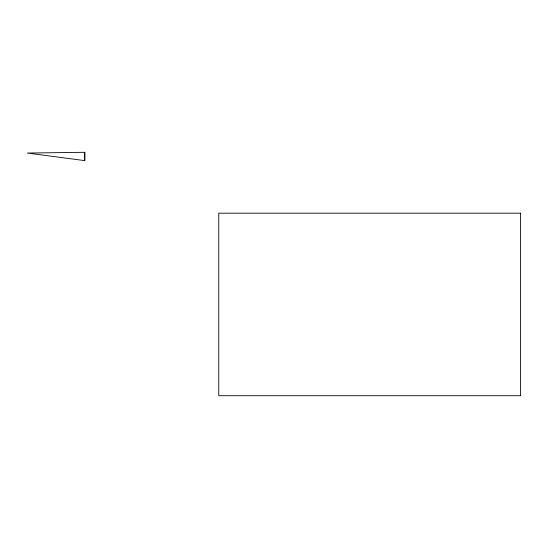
<?xml version="1.0" encoding="UTF-8"?>
<svg xmlns="http://www.w3.org/2000/svg" width="548" height="548" viewBox="0 0 548 548"><rect width="100%" height="100%" fill="white"/><g stroke="black" fill="none" stroke-linecap="round" stroke-linejoin="round"><path stroke-width="0.82" d="M84.741 160.619L84.803 152.289L27.4 153.056L84.741 160.619L84.741 152.289M520.6 213.186L218.762 213.186L218.762 395.711L520.6 395.711L520.6 213.186"/></g></svg>
